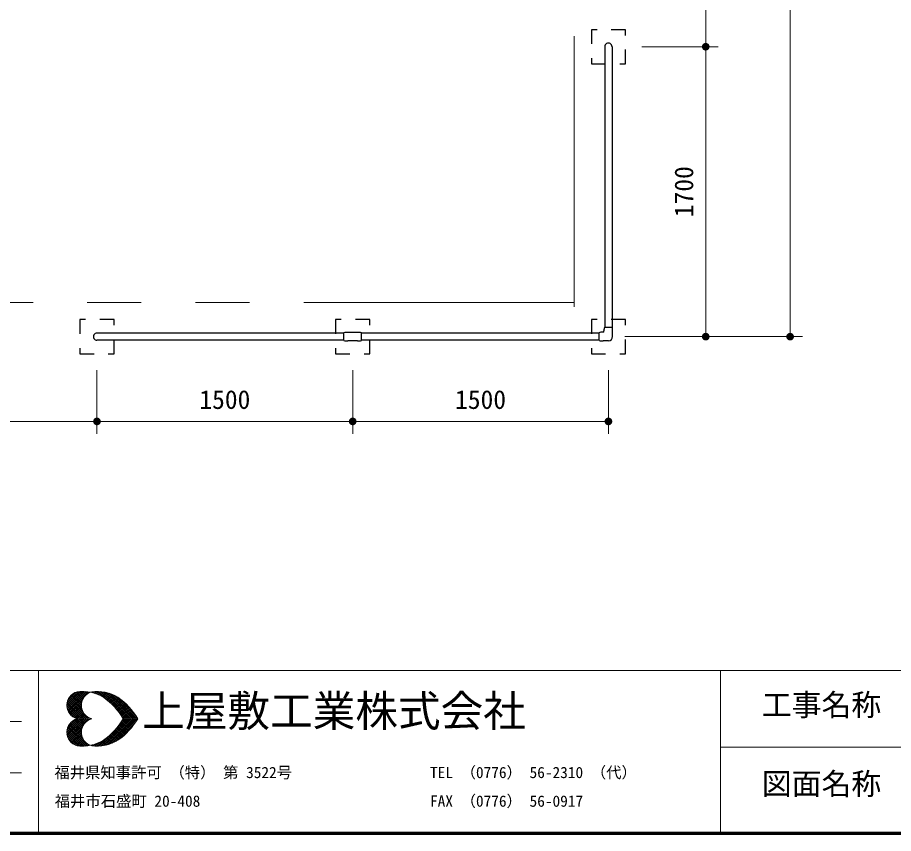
# Model space of a CAD drawing. Units: millimetres at full size, with parts at other scales. Extents: x 750 to 20250, y 750 to 14100.
# Drawn here: x 7574 to 12712, y 750 to 5534 of the extents above; entities that cross this region are included whole.
import ezdxf
from ezdxf.enums import TextEntityAlignment as Align

# ---------------------------------------------------------------- set-up
doc = ezdxf.new("R2010")
doc.units = ezdxf.units.MM
doc.header["$LTSCALE"] = 50
doc.linetypes.add('USER1', pattern=[63.5, 31.75, -6.35, 6.35, -6.35, 6.35, -6.35])
doc.linetypes.add('USER3', pattern=[3.333334, 1.666667, -1.666667])
for name, color, linetype, lineweight in [('D-SAFETY', 6, 'USER1', 13), ('D-STR-DIM\u3000寸法線、寸法値', 7, 'Continuous', 13), ('D-STR\u3000構造物外形線', 1, 'Continuous', 25), ('D-TTL', 7, 'Continuous', 70), ('D-TTL-FRAM', 7, 'Continuous', 13), ('D-TTL-TXT', 7, 'Continuous', 13)]:
    doc.layers.add(name, color=color, linetype=linetype, lineweight=lineweight)
doc.styles.add('ＭＳ ゴシック', font='')
doc.styles.get('ＭＳ ゴシック').set_extended_font_data('MS Gothic')

# ---------------------------------------------------------------- blocks, each defined once
blk = doc.blocks.new('filled_dot')
at = {"color": 0, "linetype": 'Continuous', "lineweight": -2, "const_width": 1.25}
blk.add_lwpolyline([(-0.625, 0, 1), (0.625, 0, 1)], format="xyb", close=True, dxfattribs=at)

msp = doc.modelspace()

# ---------------------------------------------------------------- linework, layer by layer
at = {"layer": 'D-SAFETY'}
for p, q in [((10840.47, 3837.94), (10840.47, 11837.94)), ((10840.47, 3862.94), (3040.47, 3862.94))]:
    msp.add_line(p, q, dxfattribs=at)
at = {"layer": 'D-STR-DIM\u3000寸法線、寸法値'}
for p, q in [((12106.04, 3663.08), (12106.04, 7838.44)), ((11611.23, 5363.08), (11611.23, 6462.94)), ((11236.47, 5363.08), (11683.23, 5363.08)), ((11236.47, 5363.08), (11683.23, 5363.08)), ((11611.23, 3663.08), (11611.23, 5363.08)), ((11136.47, 3663.08), (11683.23, 3663.08)), ((11236.47, 3663.08), (12178.04, 3663.08)), ((8040.47, 3467.08), (8040.47, 3094.08)), ((9540.47, 3467.08), (9540.47, 3094.08)), ((9540.47, 3467.08), (9540.47, 3094.08)), ((11040.47, 3467.08), (11040.47, 3094.08)), ((8040.47, 3372.85), (8040.47, 3094.08)), ((5840.47, 3166.08), (8040.47, 3166.08)), ((9540.47, 3166.08), (8040.47, 3166.08)), ((9540.47, 3166.08), (11040.47, 3166.08))]:
    msp.add_line(p, q, dxfattribs=at)
at = {"layer": 'D-STR\u3000構造物外形線'}
for p, q in [((11019.47, 5363.08), (11019.47, 3718.08)), ((11061.47, 5363.08), (11061.47, 3718.08)), ((11017.47, 3718.08), (11017.91, 3718.08)), ((11017.91, 3718.08), (11063.03, 3718.08)), ((11063.47, 3718.08), (11063.03, 3718.08)), ((9488.47, 3684.08), (8040.47, 3684.08)), ((9488.47, 3640.52), (9488.47, 3685.64)), ((9569.28, 3687.58), (9511.66, 3687.58)), ((9592.47, 3640.52), (9592.47, 3685.64)), ((10985.47, 3684.08), (9592.47, 3684.08)), ((10985.47, 3686.08), (10985.47, 3685.64)), ((10985.47, 3640.52), (10985.47, 3685.64)), ((11010.97, 3689.58), (11005.47, 3689.58)), ((11013.97, 3692.58), (11013.97, 3698.08)), ((11064.97, 3663.08), (11064.97, 3694.89)), ((9488.47, 3642.08), (8040.47, 3642.08)), ((9569.28, 3638.58), (9511.66, 3638.58)), ((10985.47, 3642.08), (9592.47, 3642.08)), ((10985.47, 3640.08), (10985.47, 3640.52)), ((11040.47, 3638.58), (11008.66, 3638.58))]:
    msp.add_line(p, q, dxfattribs=at)
at = {"layer": 'D-STR\u3000構造物外形線', "linetype": 'USER3'}
for points in [[(11140.47, 5463.08), (10940.47, 5463.08), (10940.47, 5263.08), (11140.47, 5263.08)], [(8140.47, 3763.08), (7940.47, 3763.08), (7940.47, 3563.08), (8140.47, 3563.08)], [(9640.47, 3763.08), (9440.47, 3763.08), (9440.47, 3563.08), (9640.47, 3563.08)], [(11140.47, 3763.08), (10940.47, 3763.08), (10940.47, 3563.08), (11140.47, 3563.08)]]:
    msp.add_lwpolyline(points, close=True, dxfattribs=at)
at = {"layer": 'D-STR\u3000構造物外形線'}
for centre, radius, start, end in [((11040.47, 5363.08), 21, 0, 180.02233), ((11071.46, 3698.08), 57.49, 159.99196, 180), ((11195.97, 3694.89), 180, 172.598, 172.73818), ((11017.91, 3717.58), 0.5, 90, 172.73818), ((11063.03, 3717.58), 0.5, 7.26182, 90), ((10884.97, 3694.89), 180, 7.26182, 7.402), ((10884.97, 3694.89), 180, 0, 7.26182), ((8040.47, 3663.08), 21, 90, 270.003), ((9488.97, 3685.64), 0.5, 97.26182, 180), ((9511.66, 3507.58), 180, 90, 97.26182), ((9569.28, 3507.58), 180, 82.73818, 90), ((9591.97, 3685.64), 0.5, 0, 82.73818), ((11008.66, 3507.58), 180, 97.26182, 97.402), ((10985.97, 3685.64), 0.5, 97.26182, 180), ((11005.47, 3632.08), 57.49, 90, 110.00804), ((11010.97, 3692.58), 3, 270, 0), ((11040.47, 3663.08), 24.5, 270, 0), ((9488.97, 3640.52), 0.5, 180, 262.73818), ((9511.66, 3818.58), 180, 262.73818, 270), ((9569.28, 3818.58), 180, 270, 277.26182), ((9591.97, 3640.52), 0.5, 277.26182, 0), ((10985.97, 3640.52), 0.5, 180, 262.73818), ((11008.66, 3818.58), 180, 262.598, 262.73818), ((11008.66, 3818.58), 180, 262.73818, 270)]:
    msp.add_arc(centre, radius, start, end, dxfattribs=at)
at = {"layer": 'D-TTL'}
msp.add_lwpolyline([(750, 750), (750, 14100), (20250, 14100), (20250, 750)], close=True, dxfattribs=at)
at = {"layer": 'D-TTL-FRAM'}
for p, q in [((750, 1706.1), (20250, 1706.1)), ((7698.06, 1706.1), (7698.06, 750)), ((7098.06, 1406.1), (7598.06, 1406.1)), ((15948.06, 1256.1), (11698.06, 1256.1)), ((7098.06, 1106.1), (7598.06, 1106.1))]:
    msp.add_line(p, q, dxfattribs=at)
at = {"layer": 'D-TTL-TXT'}
for p, q in [((11698.06, 1706.1), (11698.06, 750)), ((7863.49, 1501.95), (7943.69, 1582.16)), ((7864.53, 1490.49), (7956.19, 1582.16)), ((7864.53, 1514.45), (7931.19, 1581.12)), ((7866.61, 1481.12), (7967.65, 1582.16)), ((7868.69, 1471.75), (7978.07, 1581.12)), ((7869.74, 1531.12), (7914.53, 1576.95)), ((7872.86, 1464.45), (7989.53, 1580.08)), ((7877.03, 1547.78), (7955.15, 1470.7)), ((7883.28, 1554.03), (7949.94, 1487.37)), ((7888.49, 1560.28), (7948.9, 1499.87)), ((7894.74, 1565.49), (7948.9, 1511.33)), ((7902.03, 1569.66), (7950.98, 1520.7)), ((7909.32, 1574.87), (7954.11, 1530.08)), ((7917.65, 1577.99), (7957.23, 1538.41)), ((7927.03, 1581.12), (7961.4, 1545.7)), ((7937.44, 1582.16), (7966.61, 1551.95)), ((7948.9, 1582.16), (7971.82, 1559.24)), ((7960.36, 1582.16), (7978.07, 1564.45)), ((7972.86, 1582.16), (7985.36, 1569.66)), ((7985.36, 1581.12), (7992.65, 1573.83)), ((7995.77, 1574.87), (7998.9, 1579.03)), ((7999.94, 1577.99), (8000.98, 1577.99)), ((8008.27, 1576.95), (8013.48, 1581.12)), ((8009.32, 1581.12), (8014.52, 1574.87)), ((8017.65, 1573.83), (8025.98, 1582.16)), ((8020.77, 1581.12), (8032.23, 1569.66)), ((8027.02, 1571.74), (8038.48, 1582.16)), ((8032.23, 1581.12), (8049.94, 1563.41)), ((8036.4, 1568.62), (8049.94, 1582.16)), ((8043.69, 1582.16), (8073.9, 1550.91)), ((8044.73, 1565.49), (8061.4, 1582.16)), ((8053.07, 1561.33), (8071.81, 1580.08)), ((8055.15, 1581.12), (8214.52, 1422.79)), ((8060.36, 1557.16), (8081.19, 1579.03)), ((8067.65, 1581.12), (8225.98, 1422.79)), ((8068.69, 1554.03), (8091.61, 1576.95)), ((8075.98, 1548.83), (8100.98, 1574.87)), ((8081.19, 1579.03), (8237.44, 1422.79)), ((8082.23, 1544.66), (8110.36, 1571.74)), ((8089.52, 1539.45), (8119.73, 1569.66)), ((8095.77, 1576.95), (8249.94, 1422.79)), ((8095.77, 1534.24), (8128.06, 1565.49)), ((8103.06, 1529.04), (8136.4, 1562.37)), ((8109.31, 1523.83), (8143.69, 1559.24)), ((8112.44, 1571.74), (8261.39, 1422.79)), ((8115.56, 1518.62), (8152.02, 1555.08)), ((8120.77, 1512.37), (8159.31, 1550.91)), ((8127.02, 1507.16), (8166.6, 1545.7)), ((8130.15, 1565.49), (8272.85, 1422.79)), ((8133.27, 1500.91), (8172.85, 1541.54)), ((8153.06, 1554.03), (8267.64, 1440.5)), ((7863.49, 1502.99), (7943.69, 1422.79)), ((7864.53, 1513.41), (7956.19, 1422.79)), ((7866.61, 1522.79), (7967.65, 1422.79)), ((7869.74, 1532.16), (7979.11, 1422.79)), ((7873.9, 1539.45), (7990.57, 1422.79)), ((7877.03, 1456.12), (7957.23, 1536.33)), ((7882.24, 1449.87), (7950.98, 1518.62)), ((7887.44, 1443.62), (7948.9, 1505.08)), ((7893.69, 1438.41), (7948.9, 1493.62)), ((8138.48, 1494.66), (8180.15, 1536.33)), ((8144.73, 1488.41), (8186.4, 1530.08)), ((8149.94, 1482.16), (8192.65, 1524.87)), ((8155.15, 1475.91), (8198.9, 1519.66)), ((8160.35, 1469.66), (8205.14, 1514.45)), ((8165.56, 1463.41), (8211.39, 1508.2)), ((8170.77, 1456.12), (8217.64, 1501.95)), ((8175.98, 1449.87), (8222.85, 1496.74)), ((8180.15, 1442.58), (8228.06, 1490.49)), ((8200.98, 1518.62), (8229.1, 1489.45)), ((7864.53, 1489.45), (7932.23, 1422.79)), ((7868.69, 1474.87), (7917.65, 1424.87)), ((7900.99, 1433.2), (7952.03, 1484.24)), ((7908.28, 1429.04), (7954.11, 1474.87)), ((7916.61, 1424.87), (7957.23, 1466.54)), ((7924.94, 1422.79), (7961.4, 1458.2)), ((7937.44, 1422.79), (7966.61, 1451.95)), ((7948.9, 1422.79), (7971.82, 1445.7)), ((7960.36, 1422.79), (7977.03, 1439.45)), ((8175.98, 1448.83), (8202.02, 1422.79)), ((8185.35, 1435.29), (8234.31, 1484.24)), ((8189.52, 1428), (8239.52, 1477.99)), ((8195.77, 1422.79), (8244.73, 1471.75)), ((8207.23, 1422.79), (8249.94, 1464.45)), ((8219.73, 1422.79), (8255.14, 1458.2)), ((8231.19, 1422.79), (8260.35, 1450.91)), ((8242.64, 1422.79), (8264.52, 1444.66)), ((7863.49, 1341.54), (7943.69, 1421.75)), ((7864.53, 1331.12), (7956.19, 1421.75)), ((7864.53, 1355.08), (7932.23, 1421.75)), ((7866.61, 1321.75), (7967.65, 1421.75)), ((7868.69, 1369.66), (7917.65, 1419.66)), ((7869.74, 1312.37), (7979.11, 1421.75)), ((7873.9, 1305.08), (7990.57, 1421.75)), ((7877.03, 1388.41), (7957.23, 1308.21)), ((7882.24, 1394.66), (7950.98, 1325.92)), ((7887.44, 1400.91), (7948.9, 1339.46)), ((7893.69, 1406.12), (7948.9, 1350.91)), ((7900.99, 1411.33), (7952.03, 1360.29)), ((7908.28, 1415.5), (7954.11, 1369.66)), ((7916.61, 1419.66), (7957.23, 1378)), ((7924.94, 1421.75), (7961.4, 1386.33)), ((7937.44, 1421.75), (7966.61, 1392.58)), ((7948.9, 1421.75), (7971.82, 1398.83)), ((7960.36, 1421.75), (7977.03, 1405.08)), ((7971.82, 1422.79), (7984.32, 1434.25)), ((7971.82, 1421.75), (7984.32, 1410.29)), ((7984.32, 1422.79), (7991.61, 1430.08)), ((7984.32, 1421.75), (7991.61, 1414.45)), ((7995.77, 1422.79), (7999.94, 1425.91)), ((7995.77, 1421.75), (7999.94, 1418.62)), ((7998.9, 1425.91), (8003.07, 1422.79)), ((7998.9, 1418.62), (8003.07, 1421.75)), ((8007.23, 1422.79), (8008.27, 1422.79)), ((8007.23, 1421.75), (8008.27, 1421.75)), ((8055.15, 1263.42), (8214.52, 1421.75)), ((8067.65, 1263.42), (8225.98, 1421.75)), ((8081.19, 1265.5), (8237.44, 1421.75)), ((8095.77, 1267.58), (8249.94, 1421.75)), ((8112.44, 1272.79), (8261.39, 1421.75)), ((8130.15, 1279.04), (8272.85, 1421.75)), ((8153.06, 1290.5), (8267.64, 1404.04)), ((8170.77, 1388.41), (8217.64, 1342.58)), ((8175.98, 1395.71), (8202.02, 1421.75)), ((8175.98, 1394.66), (8222.85, 1347.79)), ((8180.15, 1401.96), (8228.06, 1354.04)), ((8185.35, 1409.25), (8234.31, 1360.29)), ((8189.52, 1416.54), (8239.52, 1366.54)), ((8195.77, 1421.75), (8244.73, 1372.79)), ((8207.23, 1421.75), (8249.94, 1380.08)), ((8219.73, 1421.75), (8255.14, 1386.33)), ((8231.19, 1421.75), (8260.35, 1393.62)), ((8242.64, 1421.75), (8264.52, 1399.87)), ((8254.1, 1422.79), (8269.73, 1437.37)), ((8254.1, 1421.75), (8269.73, 1407.16)), ((8266.6, 1422.79), (8273.89, 1430.08)), ((8266.6, 1421.75), (8273.89, 1414.45)), ((8278.06, 1422.79), (8279.1, 1422.79)), ((8278.06, 1421.75), (8279.1, 1421.75)), ((7863.49, 1342.58), (7943.69, 1262.38)), ((7864.53, 1354.04), (7956.19, 1262.38)), ((7866.61, 1363.41), (7967.65, 1262.38)), ((7868.69, 1372.79), (7978.07, 1263.42)), ((7872.86, 1380.08), (7989.53, 1264.46)), ((7877.03, 1296.75), (7955.15, 1373.83)), ((7883.28, 1290.5), (7949.94, 1357.16)), ((7888.49, 1284.25), (7948.9, 1344.66)), ((8127.02, 1337.37), (8166.6, 1298.83)), ((8133.27, 1343.62), (8172.85, 1303)), ((8138.48, 1349.87), (8180.15, 1308.21)), ((8144.73, 1356.12), (8186.4, 1314.46)), ((8149.94, 1362.37), (8192.65, 1319.67)), ((8155.15, 1368.62), (8198.9, 1324.87)), ((8160.35, 1374.87), (8205.14, 1330.08)), ((8165.56, 1381.12), (8211.39, 1336.33)), ((8200.98, 1325.92), (8229.1, 1355.08)), ((7864.53, 1330.08), (7931.19, 1263.42)), ((7869.74, 1313.42), (7914.53, 1267.58)), ((7894.74, 1279.04), (7948.9, 1333.21)), ((7902.03, 1274.87), (7950.98, 1323.83)), ((7909.32, 1269.67), (7954.11, 1314.46)), ((7917.65, 1266.54), (7957.23, 1306.12)), ((7927.03, 1263.42), (7961.4, 1298.83)), ((7937.44, 1262.38), (7966.61, 1292.58)), ((7948.9, 1262.38), (7971.82, 1285.29)), ((8043.69, 1262.38), (8073.9, 1293.62)), ((8060.36, 1287.37), (8081.19, 1265.5)), ((8068.69, 1290.5), (8091.61, 1267.58)), ((8075.98, 1295.71), (8100.98, 1269.67)), ((8082.23, 1299.87), (8110.36, 1272.79)), ((8089.52, 1305.08), (8119.73, 1274.87)), ((8095.77, 1310.29), (8128.06, 1279.04)), ((8103.06, 1315.5), (8136.4, 1282.17)), ((8109.31, 1320.71), (8143.69, 1285.29)), ((8115.56, 1325.92), (8152.02, 1289.46)), ((8120.77, 1332.17), (8159.31, 1293.62)), ((7960.36, 1262.38), (7978.07, 1280.08)), ((7972.86, 1262.38), (7985.36, 1274.87)), ((7985.36, 1263.42), (7992.65, 1270.71)), ((7995.77, 1269.67), (7998.9, 1265.5)), ((7999.94, 1266.54), (8000.98, 1266.54)), ((8008.27, 1267.58), (8013.48, 1263.42)), ((8009.32, 1263.42), (8014.52, 1269.67)), ((8017.65, 1270.71), (8025.98, 1262.38)), ((8020.77, 1263.42), (8032.23, 1274.87)), ((8027.02, 1272.79), (8038.48, 1262.38)), ((8032.23, 1263.42), (8049.94, 1281.12)), ((8036.4, 1275.92), (8049.94, 1262.38)), ((8044.73, 1279.04), (8061.4, 1262.38)), ((8053.07, 1283.21), (8071.81, 1264.46))]:
    msp.add_line(p, q, dxfattribs=at)
for centre, radius, start, end in [((7945.55, 1501.73), 81.97, 105.2024, 254.7976), ((7955.93, 1348.05), 234.95, 58.71735, 97.79751), ((8031.13, 1501.73), 81.97, 105.2024, 254.7976), ((8041.51, 1348.05), 234.95, 58.71735, 97.79751), ((7834.99, 1209.6), 417.26, 30.69974, 54.3922), ((7920.57, 1209.6), 417.26, 30.69974, 54.3922), ((7945.55, 1343.53), 81.97, 105.2024, 254.7976), ((8031.13, 1343.53), 81.97, 105.2024, 254.7976), ((7834.99, 1635.66), 417.26, 305.6078, 329.30026), ((7920.57, 1635.66), 417.26, 305.6078, 329.30026), ((7955.93, 1497.21), 234.95, 262.20249, 301.28265), ((8041.51, 1497.21), 234.95, 262.20249, 301.28265)]:
    msp.add_arc(centre, radius, start, end, dxfattribs=at)

# ---------------------------------------------------------------- block references
at = {"layer": 'D-STR-DIM\u3000寸法線、寸法値', "xscale": 18, "yscale": 18}
for p, rotation in [((11611.23, 5363.08), 270), ((11611.23, 5363.08), 90), ((11611.23, 3663.08), 90), ((12106.04, 3663.08), 90), ((8040.47, 3166.08), 180), ((9540.47, 3166.08), 180), ((11040.47, 3166.08), 180)]:
    msp.add_blockref('filled_dot', p, dxfattribs=dict(at, rotation=rotation))
for p in [(8040.47, 3166.08), (9540.47, 3166.08)]:
    msp.add_blockref('filled_dot', p, dxfattribs=at)

# ---------------------------------------------------------------- texts
at = {"layer": 'D-STR-DIM\u3000寸法線、寸法値', "style": 'ＭＳ ゴシック'}
msp.add_text('1700', height=110, rotation=90, dxfattribs=at).set_placement((11482.96, 4513.08), align=Align.MIDDLE_CENTER)
for p in [(8790.47, 3294.35), (10290.47, 3294.35)]:
    msp.add_text('1500', height=110, dxfattribs=at).set_placement(p, align=Align.MIDDLE_CENTER)
at = {"layer": 'D-TTL-TXT', "style": 'ＭＳ ゴシック'}
for s, height, p in [('上屋敷工業株式会社', 183.3, (8305.66, 1322.05)), ('工事名称', 128.3, (11940.4, 1401.52)), ('福井県知事許可 （特） 第 3522号', 65.98, (7790.73, 1054.95)), ('TEL （0776） 56-2310 （代）', 65.98, (9993.99, 1054.94)), ('図面名称', 128.3, (11940.4, 938.5)), ('福井市石盛町 20-408', 65.98, (7792.56, 887.03)), ('FAX （0776） 56-0917', 65.98, (9993.99, 887.03))]:
    msp.add_text(s, height=height, dxfattribs=at).set_placement(p, align=Align.BOTTOM_LEFT)

doc.saveas('drawing.dxf')
